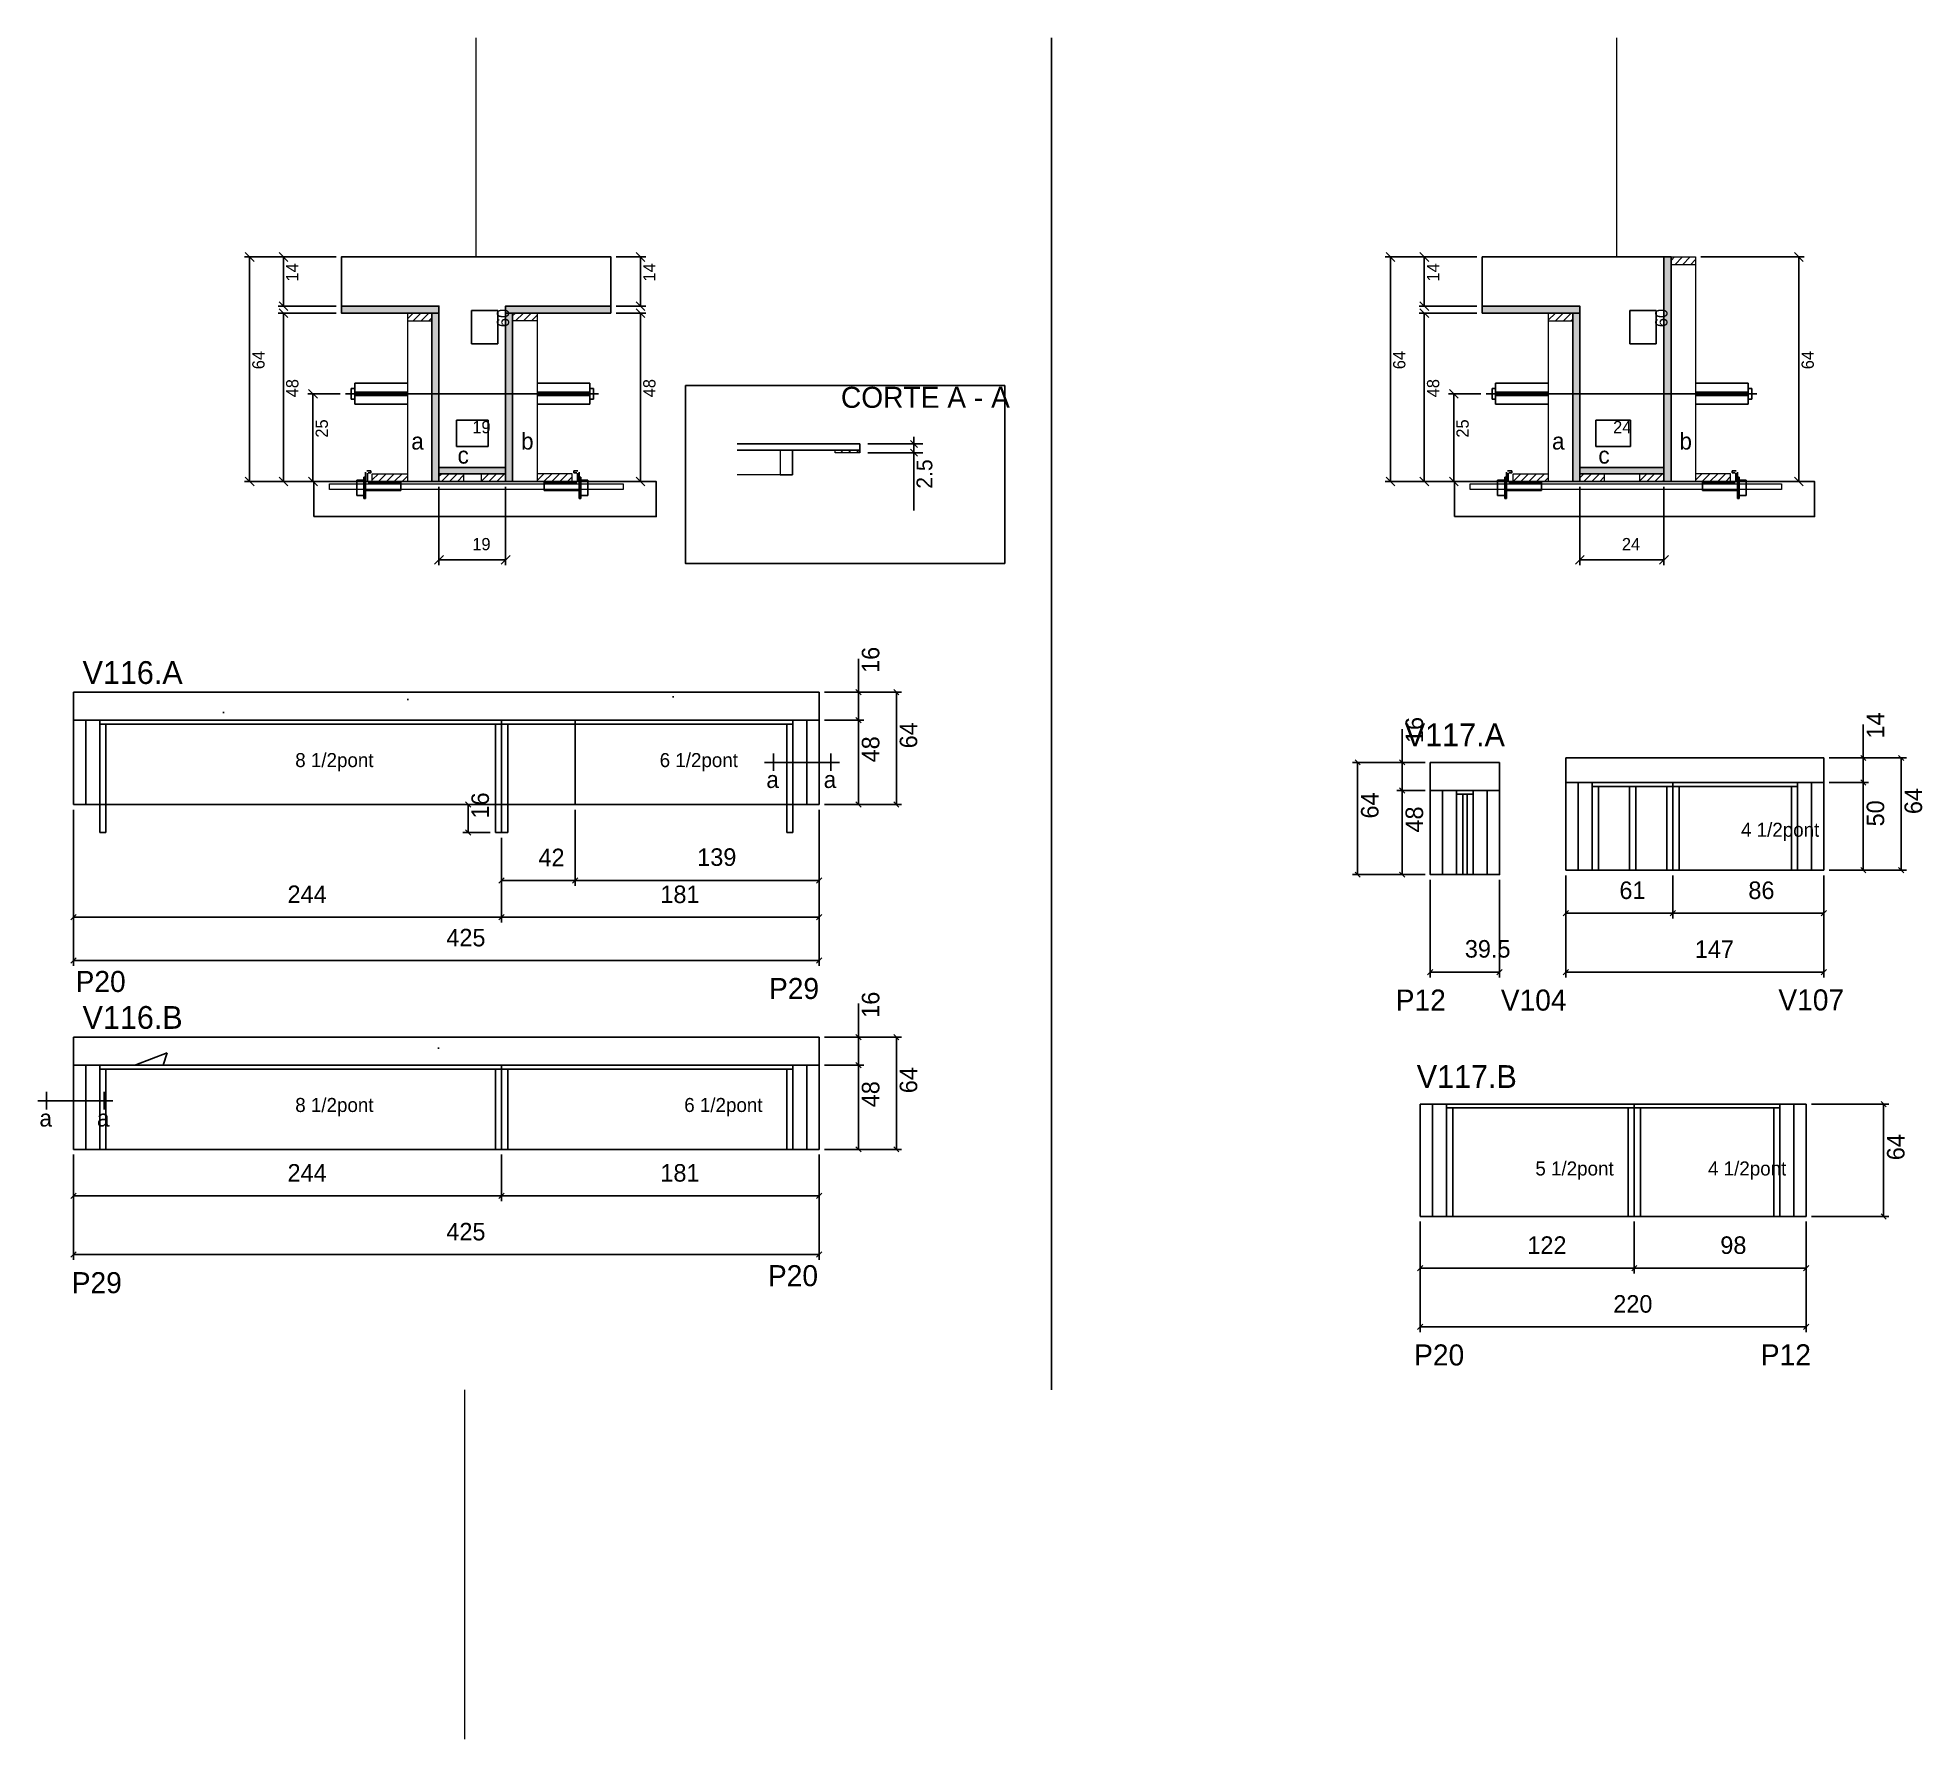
# Model space of a CAD drawing. Header units: metres. Extents: x 3352 to 4426, y 12506 to 13476.
import ezdxf

# ---------------------------------------------------------------- set-up
doc = ezdxf.new("R2010")
doc.units = ezdxf.units.M
for name, color, linetype in [('5', 7, 'Continuous'), ('barrote', 7, 'Continuous'), ('CONCRETO', 7, 'Continuous'), ('COTA', 7, 'Continuous'), ('Cota Seção (2x)', 7, 'Continuous'), ('Cotas', 7, 'Continuous'), ('detalhes', 7, 'Continuous'), ('Hachura', 7, 'Continuous'), ('Madeira', 7, 'Continuous'), ('NOMENCLATURA', 7, 'Continuous'), ('Painéis', 7, 'Continuous'), ('presilha', 7, 'Continuous'), ('SARR_2.2x7', 7, 'Continuous'), ('SARR_3.5x7', 7, 'Continuous'), ('SARRAFO DE PRESSAO', 7, 'Continuous'), ('SCO-___-LAJ', 7, 'Continuous'), ('TENSOR', 7, 'Continuous'), ('texto', 7, 'Continuous'), ('TEXTO PILAR', 7, 'Continuous'), ('Texto Seção', 7, 'Continuous')]:
    doc.layers.add(name, color=color, linetype=linetype)

msp = doc.modelspace()

# ---------------------------------------------------------------- hatches: boundary and pattern name
at = {"layer": 'COTA'}
h = msp.add_hatch(dxfattribs=at)
h.set_pattern_fill('AR-CONC')
h.paths.add_polyline_path([(3797.6, 13086.6), (3797.6, 13102.6), (3372.6, 13102.6), (3372.6, 13086.6), (3797.6, 13086.6)])
h = msp.add_hatch(dxfattribs=at)
h.set_pattern_fill('AR-CONC')
h.paths.add_polyline_path([(4185.4, 13062.6), (4145.9, 13062.6), (4145.9, 13046.6), (4185.4, 13046.6), (4185.4, 13062.6)])
h = msp.add_hatch(dxfattribs=at)
h.set_pattern_fill('AR-CONC')
h.paths.add_polyline_path([(4370.2, 13065.1), (4223.2, 13065.1), (4223.2, 13051.1), (4370.2, 13051.1), (4370.2, 13065.1)])
h = msp.add_hatch(dxfattribs=at)
h.set_pattern_fill('AR-CONC')
h.paths.add_polyline_path([(3797.6, 12890), (3797.6, 12906), (3372.6, 12906), (3372.6, 12890), (3797.6, 12890)])
at = {"layer": 'Hachura'}
h = msp.add_hatch(color=7, dxfattribs=at)
h.dxf.hatch_style = 1
h.paths.add_polyline_path([(4283.1, 13350.7), (4279.1, 13350.7), (4279.1, 13222.7), (4283.1, 13222.7), (4283.1, 13350.7)])
h = msp.add_hatch(dxfattribs=at)
h.set_pattern_fill('ANSI31')
h.paths.add_polyline_path([(4283.1, 13346.3), (4283.1, 13350.7), (4297.1, 13350.7), (4297.1, 13346.3), (4283.1, 13346.3)])
h = msp.add_hatch(color=7, dxfattribs=at)
h.dxf.hatch_style = 1
h.paths.add_polyline_path([(3580.9, 13318.7), (3580.9, 13322.7), (3525.3, 13322.7), (3525.3, 13318.7), (3580.9, 13318.7)])
h = msp.add_hatch(color=7, dxfattribs=at)
h.dxf.hatch_style = 1
h.paths.add_polyline_path([(3576.9, 13322.7), (3580.9, 13322.7), (3580.9, 13222.7), (3576.9, 13222.7), (3576.9, 13322.7)])
h = msp.add_hatch(color=7, dxfattribs=at)
h.dxf.hatch_style = 1
h.paths.add_polyline_path([(3622.9, 13322.7), (3618.9, 13322.7), (3618.9, 13222.7), (3622.9, 13222.7), (3622.9, 13322.7)])
h = msp.add_hatch(color=7, dxfattribs=at)
h.dxf.hatch_style = 1
h.paths.add_polyline_path([(3678.9, 13318.7), (3678.9, 13322.7), (3618.9, 13322.7), (3618.9, 13318.7), (3678.9, 13318.7)])
h = msp.add_hatch(color=7, dxfattribs=at)
h.dxf.hatch_style = 1
h.paths.add_polyline_path([(4231.1, 13318.7), (4231.1, 13322.7), (4175.5, 13322.7), (4175.5, 13318.7), (4231.1, 13318.7)])
h = msp.add_hatch(color=7, dxfattribs=at)
h.dxf.hatch_style = 1
h.paths.add_polyline_path([(4227.1, 13322.7), (4231.1, 13322.7), (4231.1, 13222.7), (4227.1, 13222.7), (4227.1, 13322.7)])
h = msp.add_hatch(dxfattribs=at)
h.set_pattern_fill('ANSI31')
h.paths.add_polyline_path([(3576.9, 13314.3), (3576.9, 13318.7), (3562.9, 13318.7), (3562.9, 13314.3), (3576.9, 13314.3)])
h = msp.add_hatch(dxfattribs=at)
h.set_pattern_fill('ANSI31')
h.paths.add_polyline_path([(3622.9, 13314.3), (3622.9, 13318.7), (3636.9, 13318.7), (3636.9, 13314.3), (3622.9, 13314.3)])
h = msp.add_hatch(dxfattribs=at)
h.set_pattern_fill('ANSI31')
h.paths.add_polyline_path([(4227.1, 13314.3), (4227.1, 13318.7), (4213.1, 13318.7), (4213.1, 13314.3), (4227.1, 13314.3)])
h = msp.add_hatch(dxfattribs=at)
h.set_pattern_fill('ANSI31')
h.paths.add_polyline_path([(3806.8, 13240.5), (3806.8, 13239.1), (3820.8, 13239.1), (3820.8, 13240.5), (3806.8, 13240.5)])
h = msp.add_hatch(dxfattribs=at)
h.set_pattern_fill('ANSI31')
h.paths.add_polyline_path([(3542.9, 13222.7), (3542.9, 13227.1), (3562.9, 13227.1), (3562.9, 13222.7), (3542.9, 13222.7)])
h = msp.add_hatch(color=7, dxfattribs=at)
h.dxf.hatch_style = 1
h.paths.add_polyline_path([(3618.9, 13227.1), (3618.9, 13230.7), (3580.9, 13230.7), (3580.9, 13227.1), (3618.9, 13227.1)])
h = msp.add_hatch(dxfattribs=at)
h.set_pattern_fill('ANSI31')
h.paths.add_polyline_path([(3580.9, 13222.7), (3580.9, 13227.1), (3594.9, 13227.1), (3594.9, 13222.7), (3580.9, 13222.7)])
h = msp.add_hatch(dxfattribs=at)
h.set_pattern_fill('ANSI31')
h.paths.add_polyline_path([(3618.9, 13222.7), (3618.9, 13227.1), (3604.9, 13227.1), (3604.9, 13222.7), (3618.9, 13222.7)])
h = msp.add_hatch(dxfattribs=at)
h.set_pattern_fill('ANSI31')
h.paths.add_polyline_path([(3656.9, 13222.7), (3656.9, 13227.1), (3636.9, 13227.1), (3636.9, 13222.7), (3656.9, 13222.7)])
h = msp.add_hatch(dxfattribs=at)
h.set_pattern_fill('ANSI31')
h.paths.add_polyline_path([(4193.1, 13222.7), (4193.1, 13227.1), (4213.1, 13227.1), (4213.1, 13222.7), (4193.1, 13222.7)])
h = msp.add_hatch(color=7, dxfattribs=at)
h.dxf.hatch_style = 1
h.paths.add_polyline_path([(4279.1, 13227.1), (4279.1, 13230.7), (4231.1, 13230.7), (4231.1, 13227.1), (4279.1, 13227.1)])
h = msp.add_hatch(dxfattribs=at)
h.set_pattern_fill('ANSI31')
h.paths.add_polyline_path([(4231.1, 13222.7), (4231.1, 13227.1), (4245.1, 13227.1), (4245.1, 13222.7), (4231.1, 13222.7)])
h = msp.add_hatch(dxfattribs=at)
h.set_pattern_fill('ANSI31')
h.paths.add_polyline_path([(4279.1, 13222.7), (4279.1, 13227.1), (4265.1, 13227.1), (4265.1, 13222.7), (4279.1, 13222.7)])
h = msp.add_hatch(dxfattribs=at)
h.set_pattern_fill('ANSI31')
h.paths.add_polyline_path([(4317.1, 13222.7), (4317.1, 13227.1), (4297.1, 13227.1), (4297.1, 13222.7), (4317.1, 13222.7)])

# ---------------------------------------------------------------- linework, layer by layer
at = {"color": 7, "lineweight": 25}
for p, q in [((3532.9, 13278.7), (3532.9, 13266.7)), ((3532.9, 13278.7), (3562.9, 13278.7)), ((3666.9, 13278.7), (3636.9, 13278.7)), ((3666.9, 13278.7), (3666.9, 13266.7)), ((4183.1, 13278.7), (4183.1, 13266.7)), ((4183.1, 13278.7), (4213.1, 13278.7)), ((4327.1, 13278.7), (4297.1, 13278.7)), ((4327.1, 13278.7), (4327.1, 13266.7)), ((3530.9, 13275.7), (3530.9, 13269.7)), ((3530.9, 13275.7), (3532.9, 13275.7)), ((3532.9, 13269.7), (3530.9, 13269.7)), ((3562.9, 13273.7), (3532.9, 13273.7)), ((3562.9, 13271.7), (3532.9, 13271.7)), ((3532.9, 13266.7), (3562.9, 13266.7)), ((3636.9, 13273.7), (3666.9, 13273.7)), ((3636.9, 13271.7), (3666.9, 13271.7)), ((3666.9, 13266.7), (3636.9, 13266.7)), ((3666.9, 13275.7), (3668.9, 13275.7)), ((3666.9, 13269.7), (3668.9, 13269.7)), ((3668.9, 13275.7), (3668.9, 13269.7)), ((4181.1, 13275.7), (4181.1, 13269.7)), ((4181.1, 13275.7), (4183.1, 13275.7)), ((4183.1, 13269.7), (4181.1, 13269.7)), ((4213.1, 13273.7), (4183.1, 13273.7)), ((4213.1, 13271.7), (4183.1, 13271.7)), ((4183.1, 13266.7), (4213.1, 13266.7)), ((4297.1, 13273.7), (4327.1, 13273.7)), ((4297.1, 13271.7), (4327.1, 13271.7)), ((4327.1, 13266.7), (4297.1, 13266.7)), ((4327.1, 13275.7), (4329.1, 13275.7)), ((4327.1, 13269.7), (4329.1, 13269.7)), ((4329.1, 13275.7), (4329.1, 13269.7))]:
    msp.add_line(p, q, dxfattribs=at)
at = {"layer": 'barrote', "color": 251, "lineweight": 25}
for points in [[(3509.5, 13202.7), (3704.7, 13202.7), (3704.7, 13222.7), (3509.5, 13222.7)], [(4159.7, 13202.7), (4364.9, 13202.7), (4364.9, 13222.7), (4159.7, 13222.7)]]:
    msp.add_lwpolyline(points, close=True, dxfattribs=at)
at = {"layer": 'CONCRETO', "color": 251, "lineweight": 25}
for points in [[(3525.3, 13322.7), (3525.3, 13350.7), (3678.9, 13350.7), (3678.9, 13322.7), (3618.9, 13322.7), (3618.9, 13230.7), (3580.9, 13230.7), (3580.9, 13322.7)], [(4175.5, 13322.7), (4175.5, 13350.7), (4279.1, 13350.7), (4279.1, 13322.7), (4279.1, 13322.7), (4279.1, 13230.7), (4231.1, 13230.7), (4231.1, 13322.7)]]:
    msp.add_lwpolyline(points, close=True, dxfattribs=at)
at = {"layer": 'COTA', "color": 241, "lineweight": 25}
for p, q in [((3930, 13475.7), (3930, 12704.9)), ((3372.6, 13102.6), (3797.6, 13102.6)), ((3372.6, 13086.6), (3372.6, 13102.6)), ((3797.6, 13086.6), (3797.6, 13102.6)), ((4185.4, 13062.6), (4145.9, 13062.6)), ((4145.9, 13062.6), (4145.9, 13046.6)), ((4185.4, 13046.6), (4185.4, 13062.6)), ((4370.2, 13065.1), (4223.2, 13065.1)), ((4223.2, 13065.1), (4223.2, 13051.1)), ((4370.2, 13051.1), (4370.2, 13065.1)), ((3372.6, 12906), (3797.6, 12906)), ((3372.6, 12890), (3372.6, 12906)), ((3797.6, 12890), (3797.6, 12906))]:
    msp.add_line(p, q, dxfattribs=at)
at = {"layer": 'COTA', "color": 4, "lineweight": 25}
for p, q in [((3522.3, 13350.7), (3470, 13350.7)), ((3473, 13222.7), (3473, 13350.7)), ((3522.3, 13350.7), (3489.3, 13350.7)), ((3492.3, 13350.7), (3492.3, 13322.7)), ((3681.9, 13350.7), (3698.8, 13350.7)), ((3695.8, 13350.7), (3695.8, 13322.7)), ((4172.5, 13350.7), (4120.2, 13350.7)), ((4123.2, 13222.7), (4123.2, 13350.7)), ((4172.5, 13350.7), (4139.5, 13350.7)), ((4142.5, 13350.7), (4142.5, 13322.7)), ((4300.1, 13350.7), (4359, 13350.7)), ((4356, 13222.7), (4356, 13350.7)), ((3522.3, 13322.7), (3489.3, 13322.7)), ((3681.9, 13322.7), (3698.8, 13322.7)), ((4172.5, 13322.7), (4139.5, 13322.7)), ((3522.3, 13318.7), (3489.3, 13318.7)), ((3492.3, 13318.7), (3492.3, 13222.7)), ((3681.9, 13318.7), (3698.8, 13318.7)), ((3695.8, 13222.7), (3695.8, 13318.7)), ((4172.5, 13318.7), (4139.5, 13318.7)), ((4142.5, 13318.7), (4142.5, 13222.7)), ((3524.6, 13272.7), (3506.1, 13272.7)), ((3509.1, 13272.7), (3509.1, 13222.7)), ((4174.8, 13272.7), (4156.3, 13272.7)), ((4159.3, 13272.7), (4159.3, 13222.7)), ((3825.3, 13244.1), (3856.6, 13244.1)), ((3851.6, 13244.1), (3851.6, 13248.1)), ((3851.6, 13244.1), (3851.6, 13239.1)), ((3825.3, 13239.1), (3856.6, 13239.1)), ((3851.6, 13239.1), (3851.6, 13206.2)), ((3544.3, 13222.7), (3470, 13222.7)), ((3544.3, 13222.7), (3489.3, 13222.7)), ((3524.6, 13222.7), (3506.1, 13222.7)), ((3655.5, 13222.7), (3698.8, 13222.7)), ((4194.5, 13222.7), (4120.2, 13222.7)), ((4194.5, 13222.7), (4139.5, 13222.7)), ((4174.8, 13222.7), (4156.3, 13222.7)), ((4315.7, 13222.7), (4359, 13222.7)), ((3580.9, 13219.7), (3580.9, 13175)), ((3618.9, 13219.7), (3618.9, 13175)), ((4231.1, 13219.7), (4231.1, 13175)), ((4279.1, 13219.7), (4279.1, 13175)), ((3580.9, 13178), (3618.9, 13178)), ((4231.1, 13178), (4279.1, 13178)), ((3820, 13102.6), (3820, 13121.7)), ((3800.6, 13102.6), (3823, 13102.6)), ((3800.6, 13102.6), (3844.6, 13102.6)), ((3820, 13086.6), (3820, 13102.6)), ((3841.6, 13102.6), (3841.6, 13038.6)), ((3800.6, 13086.6), (3823, 13086.6)), ((3800.6, 13086.6), (3823, 13086.6)), ((3820, 13086.6), (3820, 13038.6)), ((4392.7, 13065.1), (4392.7, 13084.2)), ((4129.9, 13062.6), (4129.9, 13081.6)), ((4142.9, 13062.6), (4101.5, 13062.6)), ((4104.5, 13062.6), (4104.5, 12998.6)), ((4142.9, 13062.6), (4126.9, 13062.6)), ((4129.9, 13046.6), (4129.9, 13062.6)), ((4373.2, 13065.1), (4417.3, 13065.1)), ((4373.2, 13065.1), (4395.7, 13065.1)), ((4392.7, 13051.1), (4392.7, 13065.1)), ((4414.3, 13065.1), (4414.3, 13001.1)), ((4373.2, 13051.1), (4395.7, 13051.1)), ((4373.2, 13051.1), (4395.7, 13051.1)), ((4392.7, 13051.1), (4392.7, 13001.1)), ((4142.9, 13046.6), (4126.9, 13046.6)), ((4142.9, 13046.6), (4126.9, 13046.6)), ((4129.9, 12998.6), (4129.9, 13046.6)), ((3372.6, 13035.6), (3372.6, 12971.3)), ((3372.6, 13035.6), (3372.6, 12946.6)), ((3610.1, 13038.6), (3594.5, 13038.6)), ((3597.5, 13038.6), (3597.5, 13022.6)), ((3658.6, 13035.6), (3658.6, 12992.3)), ((3658.6, 13035.6), (3658.6, 12992.3)), ((3797.6, 13035.6), (3797.6, 12971.3)), ((3797.6, 13035.6), (3797.6, 12946.6)), ((3797.6, 13035.6), (3797.6, 12992.3)), ((3800.6, 13038.6), (3823, 13038.6)), ((3800.6, 13038.6), (3844.6, 13038.6)), ((3610.1, 13022.6), (3594.5, 13022.6)), ((3616.6, 13019.6), (3616.6, 12971.3)), ((3616.6, 13019.6), (3616.6, 12971.3)), ((3616.6, 13019.6), (3616.6, 12992.3)), ((4142.9, 12998.6), (4101.5, 12998.6)), ((4142.9, 12998.6), (4126.9, 12998.6)), ((4223.2, 12998.1), (4223.2, 12973.6)), ((4223.2, 12998.1), (4223.2, 12940)), ((4284.2, 12998.1), (4284.2, 12973.6)), ((4284.2, 12998.1), (4284.2, 12973.6)), ((4370.2, 12998.1), (4370.2, 12973.6)), ((4370.2, 12998.1), (4370.2, 12940)), ((4373.2, 13001.1), (4417.3, 13001.1)), ((4373.2, 13001.1), (4395.7, 13001.1)), ((3616.6, 12995.3), (3658.6, 12995.3)), ((3658.6, 12995.3), (3797.6, 12995.3)), ((4145.9, 12995.6), (4145.9, 12940)), ((4185.4, 12995.6), (4185.4, 12940)), ((4223.2, 12976.6), (4284.2, 12976.6)), ((4284.2, 12976.6), (4370.2, 12976.6)), ((3372.6, 12974.3), (3616.6, 12974.3)), ((3616.6, 12974.3), (3797.6, 12974.3)), ((3372.6, 12949.6), (3797.6, 12949.6)), ((4185.4, 12943), (4145.9, 12943)), ((4223.2, 12943), (4370.2, 12943)), ((3820, 12906), (3820, 12925.1)), ((3800.6, 12906), (3823, 12906)), ((3800.6, 12906), (3844.6, 12906)), ((3820, 12890), (3820, 12906)), ((3841.6, 12906), (3841.6, 12842)), ((3800.6, 12890), (3823, 12890)), ((3800.6, 12890), (3823, 12890)), ((3820, 12890), (3820, 12842)), ((4363.2, 12867.8), (4407.3, 12867.8)), ((4404.3, 12867.8), (4404.3, 12803.8)), ((3372.6, 12839), (3372.6, 12812.5)), ((3372.6, 12839), (3372.6, 12779)), ((3616.6, 12839), (3616.6, 12812.5)), ((3616.6, 12839), (3616.6, 12812.5)), ((3797.6, 12839), (3797.6, 12812.5)), ((3797.6, 12839), (3797.6, 12779)), ((3800.6, 12842), (3823, 12842)), ((3800.6, 12842), (3844.6, 12842)), ((3372.6, 12815.5), (3616.6, 12815.5)), ((3616.6, 12815.5), (3797.6, 12815.5)), ((4363.2, 12803.8), (4407.3, 12803.8)), ((4140.2, 12800.8), (4140.2, 12771.3)), ((4140.2, 12800.8), (4140.2, 12737.8)), ((4262.2, 12800.8), (4262.2, 12771.3)), ((4262.2, 12800.8), (4262.2, 12771.3)), ((4360.2, 12800.8), (4360.2, 12771.3)), ((4360.2, 12800.8), (4360.2, 12737.8)), ((3372.6, 12782), (3797.6, 12782)), ((4140.2, 12774.3), (4262.2, 12774.3)), ((4262.2, 12774.3), (4360.2, 12774.3)), ((4140.2, 12740.8), (4360.2, 12740.8))]:
    msp.add_line(p, q, dxfattribs=at)
at = {"layer": 'COTA', "color": 0, "lineweight": 25}
for p, q in [((3821.5, 13101.1), (3818.5, 13104.1)), ((3843.1, 13101.1), (3840.1, 13104.1)), ((3821.5, 13085.1), (3818.5, 13088.1)), ((3818.5, 13088.1), (3821.5, 13085.1)), ((4106, 13061.1), (4103, 13064.1)), ((4131.4, 13061.1), (4128.4, 13064.1)), ((4394.2, 13063.6), (4391.2, 13066.6)), ((4415.8, 13063.6), (4412.8, 13066.6)), ((4394.2, 13049.6), (4391.2, 13052.6)), ((4391.2, 13052.6), (4394.2, 13049.6)), ((3599, 13037.1), (3596, 13040.1)), ((3818.5, 13040.1), (3821.5, 13037.1)), ((3840.1, 13040.1), (3843.1, 13037.1)), ((4131.4, 13045.1), (4128.4, 13048.1)), ((4128.4, 13048.1), (4131.4, 13045.1)), ((3596, 13024.1), (3599, 13021.1)), ((4103, 13000.1), (4106, 12997.1)), ((4128.4, 13000.1), (4131.4, 12997.1)), ((4391.2, 13002.6), (4394.2, 12999.6)), ((4412.8, 13002.6), (4415.8, 12999.6)), ((3618.1, 12996.8), (3615.1, 12993.8)), ((3660.1, 12996.8), (3657.1, 12993.8)), ((3657.1, 12993.8), (3660.1, 12996.8)), ((3796.1, 12993.8), (3799.1, 12996.8)), ((3374.1, 12975.8), (3371.1, 12972.8)), ((3615.1, 12972.8), (3618.1, 12975.8)), ((3618.1, 12975.8), (3615.1, 12972.8)), ((3796.1, 12972.8), (3799.1, 12975.8)), ((4224.7, 12978.1), (4221.7, 12975.1)), ((4282.7, 12975.1), (4285.7, 12978.1)), ((4285.7, 12978.1), (4282.7, 12975.1)), ((4368.7, 12975.1), (4371.7, 12978.1)), ((3374.1, 12951.1), (3371.1, 12948.1)), ((3796.1, 12948.1), (3799.1, 12951.1)), ((4147.4, 12944.5), (4144.4, 12941.5)), ((4183.9, 12941.5), (4186.9, 12944.5)), ((4224.7, 12944.5), (4221.7, 12941.5)), ((4368.7, 12941.5), (4371.7, 12944.5)), ((3821.5, 12904.5), (3818.5, 12907.5)), ((3843.1, 12904.5), (3840.1, 12907.5)), ((3821.5, 12888.5), (3818.5, 12891.5)), ((3818.5, 12891.5), (3821.5, 12888.5)), ((4405.8, 12866.3), (4402.8, 12869.3)), ((3818.5, 12843.5), (3821.5, 12840.5)), ((3840.1, 12843.5), (3843.1, 12840.5)), ((3374.1, 12817), (3371.1, 12814)), ((3615.1, 12814), (3618.1, 12817)), ((3618.1, 12817), (3615.1, 12814)), ((3796.1, 12814), (3799.1, 12817)), ((4402.8, 12805.3), (4405.8, 12802.3)), ((3374.1, 12783.5), (3371.1, 12780.5)), ((3796.1, 12780.5), (3799.1, 12783.5)), ((4141.7, 12775.8), (4138.7, 12772.8)), ((4260.7, 12772.8), (4263.7, 12775.8)), ((4263.7, 12775.8), (4260.7, 12772.8)), ((4358.7, 12772.8), (4361.7, 12775.8)), ((4141.7, 12742.3), (4138.7, 12739.3)), ((4358.7, 12739.3), (4361.7, 12742.3))]:
    msp.add_line(p, q, dxfattribs=at)
for points in [[(3475.5, 13348.2), (3470.5, 13353.2)], [(3494.8, 13348.2), (3489.8, 13353.2)], [(3698.3, 13348.2), (3693.3, 13353.2)], [(4125.7, 13348.2), (4120.7, 13353.2)], [(4145, 13348.2), (4140, 13353.2)], [(4358.5, 13348.2), (4353.5, 13353.2)], [(3489.8, 13325.2), (3494.8, 13320.2)], [(3494.8, 13316.2), (3489.8, 13321.2)], [(3693.3, 13325.2), (3698.3, 13320.2)], [(3698.3, 13316.2), (3693.3, 13321.2)], [(4140, 13325.2), (4145, 13320.2)], [(4145, 13316.2), (4140, 13321.2)], [(3511.6, 13270.2), (3506.6, 13275.2)], [(4161.8, 13270.2), (4156.8, 13275.2)], [(3849.6, 13246.1), (3853.6, 13242.1)], [(3853.6, 13237.1), (3849.6, 13241.1)], [(3470.5, 13225.2), (3475.5, 13220.2)], [(3489.8, 13225.2), (3494.8, 13220.2)], [(3506.6, 13225.2), (3511.6, 13220.2)], [(3693.3, 13225.2), (3698.3, 13220.2)], [(4120.7, 13225.2), (4125.7, 13220.2)], [(4140, 13225.2), (4145, 13220.2)], [(4156.8, 13225.2), (4161.8, 13220.2)], [(4353.5, 13225.2), (4358.5, 13220.2)], [(3583.4, 13180.5), (3578.4, 13175.5)], [(3616.4, 13175.5), (3621.4, 13180.5)], [(4233.6, 13180.5), (4228.6, 13175.5)], [(4276.6, 13175.5), (4281.6, 13180.5)]]:
    msp.add_lwpolyline(points, dxfattribs=at)
at = {"layer": 'Cota Seção (2x)', "color": 180, "lineweight": 25}
for p, q in [((3614.4, 13320.2), (3599.4, 13320.2)), ((3599.4, 13320.2), (3599.4, 13301.2)), ((3614.4, 13301.2), (3614.4, 13320.2)), ((4274.6, 13320.2), (4259.6, 13320.2)), ((4259.6, 13320.2), (4259.6, 13301.2)), ((4274.6, 13301.2), (4274.6, 13320.2)), ((3599.4, 13301.2), (3614.4, 13301.2)), ((4259.6, 13301.2), (4274.6, 13301.2)), ((3608.9, 13257.7), (3590.9, 13257.7)), ((3590.9, 13257.7), (3590.9, 13242.7)), ((3608.9, 13242.7), (3608.9, 13257.7)), ((4260, 13257.7), (4240.3, 13257.7)), ((4240.3, 13257.7), (4240.3, 13242.7)), ((4260, 13242.7), (4260, 13257.7)), ((3590.9, 13242.7), (3608.9, 13242.7)), ((4240.3, 13242.7), (4260, 13242.7))]:
    msp.add_line(p, q, dxfattribs=at)
at = {"layer": 'Cotas', "color": 1, "lineweight": 25}
msp.add_lwpolyline([(3721.4, 13277.4), (3903.4, 13277.4), (3903.4, 13176), (3721.4, 13176)], close=True, dxfattribs=at)
at = {"layer": 'Madeira', "color": 126, "lineweight": 18}
for points in [[(4283.1, 13346.3), (4283.1, 13350.7), (4297.1, 13350.7), (4297.1, 13346.3)], [(4283.1, 13350.7), (4297.1, 13350.7), (4297.1, 13222.7), (4283.1, 13222.7)], [(3576.9, 13314.3), (3576.9, 13318.7), (3562.9, 13318.7), (3562.9, 13314.3)], [(3576.9, 13318.7), (3562.9, 13318.7), (3562.9, 13222.7), (3576.9, 13222.7)], [(3622.9, 13314.3), (3622.9, 13318.7), (3636.9, 13318.7), (3636.9, 13314.3)], [(3622.9, 13318.7), (3636.9, 13318.7), (3636.9, 13222.7), (3622.9, 13222.7)], [(4227.1, 13314.3), (4227.1, 13318.7), (4213.1, 13318.7), (4213.1, 13314.3)], [(4227.1, 13318.7), (4213.1, 13318.7), (4213.1, 13222.7), (4227.1, 13222.7)], [(3782.4, 13226.5), (3782.4, 13240.5), (3775.4, 13240.5), (3775.4, 13226.5)], [(3806.8, 13240.5), (3820.8, 13240.5), (3820.8, 13239.1), (3806.8, 13239.1)], [(3542.9, 13222.7), (3542.9, 13227.1), (3562.9, 13227.1), (3562.9, 13222.7)], [(3580.9, 13222.7), (3580.9, 13227.1), (3594.9, 13227.1), (3594.9, 13222.7)], [(3618.9, 13222.7), (3618.9, 13227.1), (3604.9, 13227.1), (3604.9, 13222.7)], [(3656.9, 13222.7), (3656.9, 13227.1), (3636.9, 13227.1), (3636.9, 13222.7)], [(4193.1, 13222.7), (4193.1, 13227.1), (4213.1, 13227.1), (4213.1, 13222.7)], [(4231.1, 13222.7), (4231.1, 13227.1), (4245.1, 13227.1), (4245.1, 13222.7)], [(4279.1, 13222.7), (4279.1, 13227.1), (4265.1, 13227.1), (4265.1, 13222.7)], [(4317.1, 13222.7), (4317.1, 13227.1), (4297.1, 13227.1), (4297.1, 13222.7)]]:
    msp.add_lwpolyline(points, close=True, dxfattribs=at)
msp.add_lwpolyline([(3782.4, 13240.5), (3782.4, 13226.5), (3750.9, 13226.5)], dxfattribs=at)
at = {"layer": 'NOMENCLATURA', "color": 7, "lineweight": 25}
for p, q in [((3766.5, 13062.6), (3809.2, 13062.6)), ((3771.5, 13067.6), (3771.5, 13057.7)), ((3804.2, 13067.6), (3804.2, 13057.7)), ((3352.2, 12869.7), (3395, 12869.7)), ((3357.2, 12874.7), (3357.2, 12864.7)), ((3390, 12874.7), (3390, 12864.7))]:
    msp.add_line(p, q, dxfattribs=at)
at = {"layer": 'Painéis', "color": 200, "lineweight": 25}
for p, q in [((3820.8, 13244.1), (3750.9, 13244.1)), ((3820.8, 13244.1), (3820.8, 13239.1)), ((3820.8, 13240.5), (3750.9, 13240.5)), ((3372.6, 13086.6), (3797.6, 13086.6)), ((3372.6, 13038.6), (3372.6, 13086.6)), ((3616.6, 13038.6), (3616.6, 13086.6)), ((3658.6, 13038.6), (3658.6, 13086.6)), ((3797.6, 13038.6), (3797.6, 13086.6)), ((4223.2, 13051.1), (4370.2, 13051.1)), ((4223.2, 13001.1), (4223.2, 13051.1)), ((4284.2, 13001.1), (4284.2, 13051.1)), ((4370.2, 13001.1), (4370.2, 13051.1)), ((3372.6, 13038.6), (3797.6, 13038.6)), ((4223.2, 13001.1), (4370.2, 13001.1)), ((3372.6, 12890), (3797.6, 12890)), ((3372.6, 12842), (3372.6, 12890)), ((3616.6, 12842), (3616.6, 12890)), ((3797.6, 12842), (3797.6, 12890)), ((4140.2, 12867.8), (4360.2, 12867.8)), ((4140.2, 12803.8), (4140.2, 12867.8)), ((4262.2, 12803.8), (4262.2, 12867.8)), ((4360.2, 12803.8), (4360.2, 12867.8)), ((3372.6, 12842), (3797.6, 12842)), ((4140.2, 12803.8), (4360.2, 12803.8))]:
    msp.add_line(p, q, dxfattribs=at)
for points in [[(4283.1, 13350.7), (4279.1, 13350.7), (4279.1, 13222.7), (4283.1, 13222.7)], [(3580.9, 13318.7), (3580.9, 13322.7), (3525.3, 13322.7), (3525.3, 13318.7)], [(3678.9, 13318.7), (3678.9, 13322.7), (3618.9, 13322.7), (3618.9, 13318.7)], [(4231.1, 13318.7), (4231.1, 13322.7), (4175.5, 13322.7), (4175.5, 13318.7)], [(3576.9, 13318.7), (3580.9, 13318.7), (3580.9, 13222.7), (3576.9, 13222.7)], [(3622.9, 13318.7), (3618.9, 13318.7), (3618.9, 13222.7), (3622.9, 13222.7)], [(4227.1, 13318.7), (4231.1, 13318.7), (4231.1, 13222.7), (4227.1, 13222.7)], [(3618.9, 13227.1), (3618.9, 13230.7), (3580.9, 13230.7), (3580.9, 13227.1)], [(4279.1, 13227.1), (4279.1, 13230.7), (4231.1, 13230.7), (4231.1, 13227.1)], [(4145.9, 13046.6), (4185.4, 13046.6), (4185.4, 12998.6), (4145.9, 12998.6)]]:
    msp.add_lwpolyline(points, close=True, dxfattribs=at)
at = {"layer": 'presilha', "color": 1, "lineweight": 25}
for p, q in [((3534.1, 13223.4), (3538.1, 13223.4)), ((3534.1, 13223.4), (3534.1, 13214.7)), ((3538.1, 13225.1), (3539.1, 13225.1)), ((3538.1, 13213.1), (3538.1, 13225.1)), ((3538.1, 13223.4), (3538.1, 13214.7)), ((3539.1, 13221.8), (3539.1, 13228)), ((3539.1, 13225.1), (3539.1, 13213.1)), ((3542.1, 13228.7), (3539.8, 13228.7)), ((3540.1, 13222.4), (3540.1, 13227.4)), ((3542.1, 13227.7), (3540.5, 13227.7)), ((3542.1, 13228.7), (3542.1, 13227.7)), ((3657.8, 13228.7), (3657.8, 13227.7)), ((3657.8, 13228.7), (3660, 13228.7)), ((3657.8, 13227.7), (3659.4, 13227.7)), ((3659.8, 13222.4), (3659.8, 13227.4)), ((3660.8, 13221.8), (3660.8, 13228)), ((3661.8, 13225.1), (3660.8, 13225.1)), ((3660.8, 13225.1), (3660.8, 13213.1)), ((3661.8, 13213.1), (3661.8, 13225.1)), ((3665.8, 13223.4), (3661.8, 13223.4)), ((3661.8, 13223.4), (3661.8, 13214.7)), ((3665.8, 13223.4), (3665.8, 13214.7)), ((4184.3, 13223.4), (4188.3, 13223.4)), ((4184.3, 13223.4), (4184.3, 13214.7)), ((4188.3, 13225.1), (4189.3, 13225.1)), ((4188.3, 13213.1), (4188.3, 13225.1)), ((4188.3, 13223.4), (4188.3, 13214.7)), ((4189.3, 13221.8), (4189.3, 13228)), ((4189.3, 13225.1), (4189.3, 13213.1)), ((4192.3, 13228.7), (4190, 13228.7)), ((4190.3, 13222.4), (4190.3, 13227.4)), ((4192.3, 13227.7), (4190.7, 13227.7)), ((4192.3, 13228.7), (4192.3, 13227.7)), ((4318, 13228.7), (4318, 13227.7)), ((4318, 13228.7), (4320.3, 13228.7)), ((4318, 13227.7), (4319.6, 13227.7)), ((4320, 13222.4), (4320, 13227.4)), ((4321, 13221.8), (4321, 13228)), ((4322, 13225.1), (4321, 13225.1)), ((4321, 13225.1), (4321, 13213.1)), ((4322, 13213.1), (4322, 13225.1)), ((4326, 13223.4), (4322, 13223.4)), ((4322, 13223.4), (4322, 13214.7)), ((4326, 13223.4), (4326, 13214.7)), ((3538.1, 13214.7), (3534.1, 13214.7)), ((3539.1, 13213.1), (3538.1, 13213.1)), ((3559.1, 13217.5), (3539.1, 13217.5)), ((3559.1, 13222.1), (3540.5, 13222.1)), ((3559.1, 13222.1), (3559.1, 13217.5)), ((3640.8, 13222.1), (3640.8, 13217.5)), ((3640.8, 13222.1), (3659.4, 13222.1)), ((3640.8, 13217.5), (3660.8, 13217.5)), ((3660.8, 13213.1), (3661.8, 13213.1)), ((3661.8, 13214.7), (3665.8, 13214.7)), ((4188.3, 13214.7), (4184.3, 13214.7)), ((4189.3, 13213.1), (4188.3, 13213.1)), ((4209.3, 13217.5), (4189.3, 13217.5)), ((4209.3, 13222.1), (4190.7, 13222.1)), ((4209.3, 13222.1), (4209.3, 13217.5)), ((4301, 13222.1), (4301, 13217.5)), ((4301, 13222.1), (4319.6, 13222.1)), ((4301, 13217.5), (4321, 13217.5)), ((4321, 13213.1), (4322, 13213.1)), ((4322, 13214.7), (4326, 13214.7))]:
    msp.add_line(p, q, dxfattribs=at)
at = {"layer": 'SARR_2.2x7', "color": 40, "lineweight": 25}
for p, q in [((3379.6, 13038.6), (3379.6, 13086.6)), ((3387.6, 13084.4), (3616.6, 13084.4)), ((3616.6, 13084.4), (3782.6, 13084.4)), ((3790.6, 13038.6), (3790.6, 13086.6)), ((4230.2, 13001.1), (4230.2, 13051.1)), ((4363.2, 13001.1), (4363.2, 13051.1)), ((4152.9, 12998.6), (4152.9, 13046.6)), ((4160.9, 13044.4), (4170.4, 13044.4)), ((4178.4, 12998.6), (4178.4, 13046.6)), ((4238.2, 13048.9), (4284.2, 13048.9)), ((4284.2, 13048.9), (4355.2, 13048.9)), ((3379.6, 12842), (3379.6, 12890)), ((3790.6, 12842), (3790.6, 12890)), ((3387.6, 12887.8), (3616.6, 12887.8)), ((3616.6, 12887.8), (3782.6, 12887.8)), ((4147.2, 12803.8), (4147.2, 12867.8)), ((4155.2, 12865.6), (4262.2, 12865.6)), ((4262.2, 12865.6), (4345.2, 12865.6)), ((4353.2, 12803.8), (4353.2, 12867.8))]:
    msp.add_line(p, q, dxfattribs=at)
at = {"layer": 'SARR_3.5x7', "color": 81, "lineweight": 25}
for p, q in [((3387.6, 13086.6), (3387.6, 13022.6)), ((3391.1, 13084.4), (3391.1, 13022.6)), ((3613.1, 13084.4), (3613.1, 13022.6)), ((3616.6, 13084.4), (3616.6, 13022.6)), ((3620.1, 13084.4), (3620.1, 13022.6)), ((3779.1, 13084.4), (3779.1, 13022.6)), ((3782.6, 13086.6), (3782.6, 13022.6)), ((4238.2, 13051.1), (4238.2, 13001.1)), ((4355.2, 13051.1), (4355.2, 13001.1)), ((4160.9, 13046.6), (4160.9, 12998.6)), ((4164.4, 13044.4), (4164.4, 12998.6)), ((4166.9, 13044.4), (4166.9, 12998.6)), ((4170.4, 13046.6), (4170.4, 12998.6)), ((4241.7, 13048.9), (4241.7, 13001.1)), ((4259.5, 13048.9), (4259.5, 13001.1)), ((4263, 13048.9), (4263, 13001.1)), ((4280.7, 13048.9), (4280.7, 13001.1)), ((4284.2, 13048.9), (4284.2, 13001.1)), ((4287.7, 13048.9), (4287.7, 13001.1)), ((4351.7, 13048.9), (4351.7, 13001.1)), ((3387.6, 13022.6), (3391.1, 13022.6)), ((3613.1, 13022.6), (3616.6, 13022.6)), ((3616.6, 13022.6), (3620.1, 13022.6)), ((3779.1, 13022.6), (3782.6, 13022.6)), ((4238.2, 13001.1), (4241.7, 13001.1)), ((4280.7, 13001.1), (4284.2, 13001.1)), ((4284.2, 13001.1), (4287.7, 13001.1)), ((4351.7, 13001.1), (4355.2, 13001.1)), ((3387.6, 12890), (3387.6, 12842)), ((3782.6, 12890), (3782.6, 12842)), ((3391.1, 12887.8), (3391.1, 12842)), ((3613.1, 12887.8), (3613.1, 12842)), ((3616.6, 12887.8), (3616.6, 12842)), ((3620.1, 12887.8), (3620.1, 12842)), ((3779.1, 12887.8), (3779.1, 12842)), ((4155.2, 12867.8), (4155.2, 12803.8)), ((4158.7, 12865.6), (4158.7, 12803.8)), ((4258.7, 12865.6), (4258.7, 12803.8)), ((4262.2, 12865.6), (4262.2, 12803.8)), ((4265.7, 12865.6), (4265.7, 12803.8)), ((4341.7, 12865.6), (4341.7, 12803.8)), ((4345.2, 12867.8), (4345.2, 12803.8)), ((3387.6, 12842), (3391.1, 12842)), ((3613.1, 12842), (3616.6, 12842)), ((3616.6, 12842), (3620.1, 12842)), ((3779.1, 12842), (3782.6, 12842)), ((4155.2, 12803.8), (4158.7, 12803.8)), ((4258.7, 12803.8), (4262.2, 12803.8)), ((4262.2, 12803.8), (4265.7, 12803.8)), ((4341.7, 12803.8), (4345.2, 12803.8))]:
    msp.add_line(p, q, dxfattribs=at)
at = {"layer": 'SARRAFO DE PRESSAO', "color": 30, "lineweight": 9}
msp.add_line((3595.6, 12505.7), (3595.6, 12704.9), dxfattribs=at)
at = {"layer": 'SCO-___-LAJ', "color": 1, "lineweight": 0}
for points in [[(3518.5, 13221.4), (3685.8, 13221.4), (3685.8, 13218.2), (3518.5, 13218.2)], [(4168.7, 13221.4), (4346, 13221.4), (4346, 13218.2), (4168.7, 13218.2)]]:
    msp.add_lwpolyline(points, close=True, dxfattribs=at)
at = {"layer": 'TENSOR', "color": 3, "lineweight": 25}
for p, q in [((3671.9, 13272.7), (3527.6, 13272.7)), ((4332.1, 13272.7), (4177.8, 13272.7))]:
    msp.add_line(p, q, dxfattribs=at)
at = {"layer": 'Texto Seção', "color": 252, "lineweight": 15}
for p, q in [((3602.1, 13350.7), (3602.1, 13475.7)), ((4252.3, 13350.7), (4252.3, 13475.7))]:
    msp.add_line(p, q, dxfattribs=at)

# ---------------------------------------------------------------- texts
at = {"layer": '5', "color": 5, "lineweight": 25}
for s, rotation, p in [('P20', 360, (3373.8, 12931.7)), ('P29', 0, (3769, 12927.7)), ('P12', 360, (4126.2, 12921.1)), ('V104', 360, (4186.1, 12921.1)), ('V107', 0, (4344.3, 12921.2)), ('P29', 360, (3371.6, 12760)), ('P20', 0, (3768.4, 12764)), ('P20', 360, (4136.7, 12718.8)), ('P12', 0, (4334.3, 12718.9))]:
    msp.add_text(s, height=12, rotation=rotation, dxfattribs=at).set_placement(p)
at = {"layer": 'COTA', "color": 1, "lineweight": 25}
for s, p in [('14', (3500.8, 13336.7)), ('14', (3704.3, 13336.7)), ('14', (4151, 13336.7)), ('64', (3481.5, 13286.7)), ('64', (4131.7, 13286.7)), ('64', (4364.5, 13286.7)), ('48', (3500.8, 13270.7)), ('48', (3704.3, 13270.7)), ('48', (4151, 13270.7)), ('25', (3517.6, 13247.7)), ('25', (4167.8, 13247.7))]:
    msp.add_text(s, height=7, rotation=90, dxfattribs=at).set_placement(p)
at = {"layer": 'COTA', "color": 240, "lineweight": 25}
for s, height, p in [('2.5', 9, (3862.1, 13218.6)), ('16', 10, (3831.9, 13113.6)), ('64', 10, (3853.5, 13070.6)), ('16', 10, (4141.8, 13073.6)), ('14', 10, (4404.6, 13076.2)), ('48', 10, (3831.9, 13062.6)), ('16', 10, (3609.4, 13030.6)), ('64', 10, (4116.4, 13030.6)), ('50', 10, (4404.6, 13026.1)), ('64', 10, (4426.2, 13033.1)), ('48', 10, (4141.8, 13022.6)), ('16', 10, (3831.9, 12917)), ('48', 10, (3831.9, 12866)), ('64', 10, (3853.5, 12874)), ('64', 10, (4416.2, 12835.8))]:
    msp.add_text(s, height=height, rotation=90, dxfattribs=at).set_placement(p)
at = {"layer": 'COTA', "color": 1, "lineweight": 25}
for s, p in [('19', (3599.9, 13183.5)), ('24', (4255.1, 13183.5))]:
    msp.add_text(s, height=7, dxfattribs=at).set_placement(p)
at = {"layer": 'COTA', "color": 240, "lineweight": 25}
for s, p in [('42', (3637.6, 13003.4)), ('139', (3728.1, 13003.6)), ('244', (3494.6, 12982.4)), ('181', (3707.1, 12982.4)), ('61', (4253.7, 12984.7)), ('86', (4327.2, 12984.7)), ('425', (3585.1, 12957.7)), ('39.5', (4165.6, 12951.3)), ('147', (4296.7, 12951.1)), ('244', (3494.6, 12823.6)), ('181', (3707.1, 12823.6)), ('425', (3585.1, 12790.1)), ('122', (4201.2, 12782.4)), ('98', (4311.2, 12782.4)), ('220', (4250.2, 12748.9))]:
    msp.add_text(s, height=10, dxfattribs=at).set_placement(p)
at = {"layer": 'Cota Seção (2x)', "color": 1, "lineweight": 25}
for p in [(3620.9, 13310.7), (4281.1, 13310.7)]:
    msp.add_text('60', height=7, rotation=90, dxfattribs=at).set_placement(p)
for s, p in [('19', (3599.9, 13250.2)), ('24', (4250.1, 13250.2))]:
    msp.add_text(s, height=7, dxfattribs=at).set_placement(p)
at = {"layer": 'detalhes', "color": 4, "lineweight": 25}
for s, p in [('a', (3565.1, 13240.9)), ('b', (3627.7, 13240.9)), ('a', (4215.3, 13240.9)), ('b', (4287.9, 13240.9)), ('c', (3591.5, 13232.9)), ('c', (4241.7, 13232.9)), ('a', (3767.5, 13048)), ('a', (3800.2, 13048)), ('a', (3353.2, 12855)), ('a', (3386, 12855))]:
    msp.add_text(s, height=9.6, dxfattribs=at).set_placement(p)
at = {"layer": 'texto', "color": 2, "lineweight": 25}
for s, p in [('8 1/2pont', (3499, 13059.9)), ('6 1/2pont', (3706.7, 13059.9)), ('4 1/2pont', (4323, 13020.2)), ('8 1/2pont', (3499, 12863.3)), ('6 1/2pont', (3720.7, 12863.3)), ('5 1/2pont', (4205.8, 12827.1)), ('4 1/2pont', (4304.2, 12827.1))]:
    msp.add_text(s, height=8, dxfattribs=at).set_placement(p)
at = {"layer": 'TEXTO PILAR', "color": 3, "lineweight": 15}
msp.add_text('CORTE A - A', height=12, dxfattribs=at).set_placement((3810, 13264.7))
at = {"layer": 'Texto Seção', "color": 7, "lineweight": 15}
for s, p in [('V116.A', (3377.8, 13107.3)), ('V117.A', (4131.4, 13071.8)), ('V116.B', (3377.8, 12910.7)), ('V117.B', (4138.2, 12877))]:
    msp.add_text(s, height=13, dxfattribs=at).set_placement(p)

doc.saveas('drawing.dxf')
